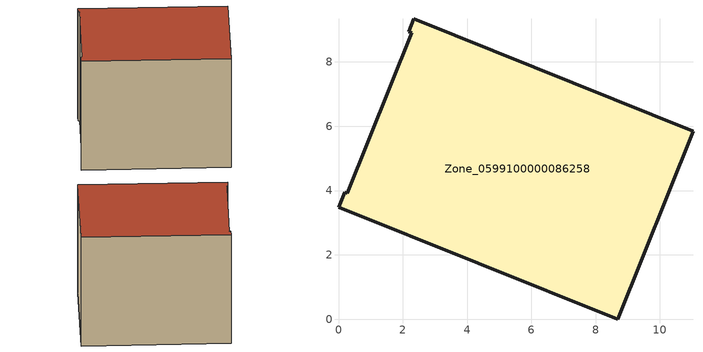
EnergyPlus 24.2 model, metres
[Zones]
Zone_0599100000086258
 floor ground (C_G): 2.27,8.9 2.18,8.94 2.34,9.34 11.03,5.85 8.69,0 0,3.48 0.19,3.95 0.27,3.91 z0.17
 wall outside (C_F): 11.03,5.85 2.34,9.34 2.18,8.94 2.27,8.9 0.27,3.91 0.19,3.95 0,3.48 8.69,0 11.03,5.85 z0.17:8.13
 roof outside (C_R): 2.18,8.94 2.27,8.9 0.27,3.91 0.19,3.95 0,3.48 8.69,0 11.03,5.85 2.34,9.34 z8.13
[BUILDING]
Pand.0599100000086258: North Axis=0; Terrain=City; Loads Convergence Tolerance Value=0.04; Temperature Convergence Tolerance Value=0.4; Solar Distribution=FullExterior; Maximum Number of Warmup Days=25; Minimum Number of Warmup Days=1
[Site:Location]
Rotterdam.The.Hague.AP_ZH_NLD Design_Conditions: Latitude=51.96; Longitude=4.45; Time Zone=1; Elevation=-4.5
[SITE:GROUNDTEMPERATURE:BUILDINGSURFACE]
18, 18, 18, 18, 18, 18, 18, 18, 18, 18, 18, 18
[MATERIAL] Thermal Absorptance=0.9; Solar Absorptance=0.7; Visible Absorptance=0.7
Name | Roughness | Thickness | Conductivity | Density | Specific Heat
G.TC.1965-1974 | MediumSmooth | 0.15 | 0.882353 | 540 | 1210
F.TC.1965-1974 | Rough | 0.3 | 0.697674 | 1920 | 840
R.TC.1965-1974 | MediumRough | 0.2 | 0.232558 | 1500 | 1000
[CONSTRUCTION]
C_G: G.TC.1965-1974
C_F: F.TC.1965-1974
C_R: R.TC.1965-1974
[ZONE]
Zone_0599100000086258: Type=1; Multiplier=1; Ceiling Height=Autocalculate; Volume=Autocalculate; Floor Area=autocalculate; Part of Total Floor Area=Yes
[ZONEINFILTRATION:DESIGNFLOWRATE]
Infil_Zone_0599100000086258: Zone or ZoneList or Space or SpaceList=Zone_0599100000086258; Schedule=AlwaysOn; Design Flow Rate Calculation Method=Flow/Area; Flow Rate per Floor Area=0.003; Constant Term Coefficient=1; Temperature Term Coefficient=0; Velocity Term Coefficient=0; Velocity Squared Term Coefficient=0
[HVACTEMPLATE:ZONE:IDEALLOADSAIRSYSTEM]
Zone_0599100000086258: Maximum Heating Supply Air Temperature=50; Minimum Cooling Supply Air Temperature=13; Maximum Heating Supply Air Humidity Ratio=0.0156; Minimum Cooling Supply Air Humidity Ratio=0.0077; Heating Limit=NoLimit; Cooling Limit=NoLimit; Dehumidification Control Type=ConstantSensibleHeatRatio; Cooling Sensible Heat Ratio=0.7; Dehumidification Setpoint=60; Humidification Control Type=None; Humidification Setpoint=30; Outdoor Air Method=None; Outdoor Air Flow Rate per Person=0.00944; Outdoor Air Flow Rate per Zone Floor Area=0; Outdoor Air Flow Rate per Zone=0; Demand Controlled Ventilation Type=None; Outdoor Air Economizer Type=NoEconomizer; Heat Recovery Type=None; Sensible Heat Recovery Effectiveness=0.7; Latent Heat Recovery Effectiveness=0.65
[ZONECONTROL:THERMOSTAT]
ThermostatControl_Zone_0599100000086258: Zone or ZoneList=Zone_0599100000086258; Control Type Schedule=DualSetpointControlType; Control 1=Thermostat_Zone_0599100000086258; Temperature Difference Between Cutout And Setpoint=0
[THERMOSTATSETPOINT:DUALSETPOINT]
Thermostat_Zone_0599100000086258: Heating Setpoint Temperature Schedule=HeatingSetpoint_Zone_0599100000086258; Cooling Setpoint Temperature Schedule=CoolingSetpoint_Zone_0599100000086258
[SCHEDULE:COMPACT]
HeatingSetpoint_Zone_0599100000086258: Through: 12/31, For: AllDays, Until: 24:00, 21
CoolingSetpoint_Zone_0599100000086258: Through: 12/31, For: AllDays, Until: 24:00, 24
DualSetpointControlType: Through: 12/31, For: AllDays, Until: 24:00, 4
AlwaysOn: Through: 12/31, For: AllDays, Until: 24:00, 1
